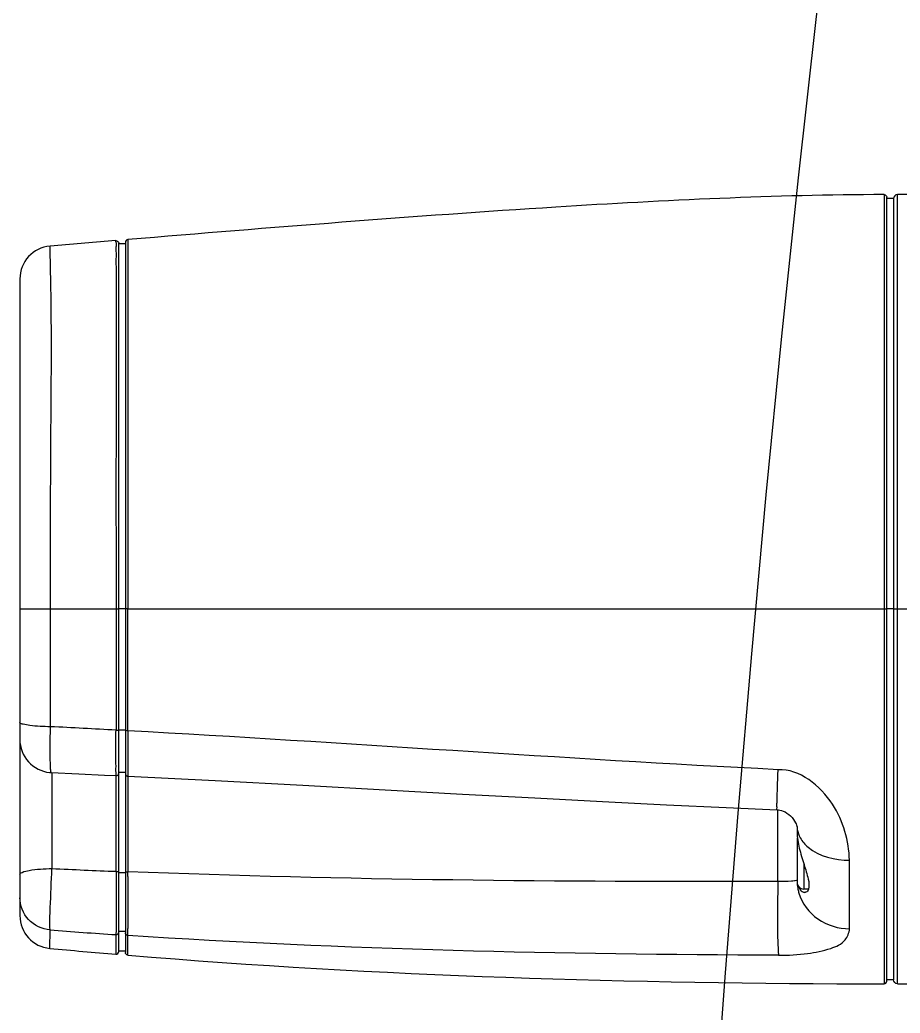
# Model space of a CAD drawing. Header units: millimetres. Extents: x 0 to 1173, y -4 to 841.
# Drawn here: x 499.57 to 506.24, y 337.91 to 345.44 of the extents above; entities that cross this region are included whole.
import ezdxf

# ---------------------------------------------------------------- set-up
doc = ezdxf.new("R2010")
doc.units = ezdxf.units.MM
doc.header["$LTSCALE"] = 65.395
doc.layers.add('0_END_MODULE_W_CAM_SOLIFIED_BL2', color=7, linetype='CONTINUOUS')
doc.layers.add('ALL_DRFT_GEOM', color=7, linetype='CONTINUOUS')

# ---------------------------------------------------------------- blocks, each defined once
blk = doc.blocks.new('0_END_MODULE_W_CAM_SOLIFIED_BL2', base_point=(670.806, 355.8574))
at = {"layer": '0_END_MODULE_W_CAM_SOLIFIED_BL2', "color": 7, "linetype": 'Continuous'}
for p, q in [((506.1208, 344.1149), (506.1207, 344.0687)), ((506.1409, 338.1564), (506.1409, 344.0949)), ((506.1909, 344.085), (506.1409, 344.085)), ((506.1909, 344.085), (506.1909, 338.1663)), ((506.2209, 338.1364), (506.2209, 344.115)), ((506.1207, 344.0687), (506.1208, 344.0555)), ((506.1208, 344.0555), (506.1208, 338.1898)), ((500.3892, 343.7741), (500.3893, 343.7282)), ((500.2992, 343.7667), (499.8001, 343.7252)), ((500.3209, 338.3807), (500.3209, 343.7468)), ((500.3709, 343.7426), (500.3209, 343.7426)), ((500.3709, 343.7542), (500.3709, 338.3732)), ((500.3893, 343.7282), (500.3893, 343.7132)), ((500.3893, 343.7132), (500.3895, 340.9767)), ((499.5709, 343.4761), (499.5709, 338.6539)), ((499.5709, 340.9767), (499.8033, 340.9767)), ((499.8031, 340.0843), (499.8033, 340.9767)), ((499.8033, 340.9767), (500.2995, 340.9767)), ((500.2995, 340.9767), (500.2995, 340.0585)), ((500.2995, 340.9767), (500.3209, 340.9767)), ((500.3709, 340.9767), (500.3209, 340.9767)), ((500.3895, 340.9767), (500.3709, 340.9767)), ((500.3895, 340.0537), (500.3895, 340.9767)), ((500.3895, 340.9767), (506.1208, 340.9767)), ((506.1209, 340.9767), (506.1409, 340.9767)), ((506.1909, 340.9767), (506.1409, 340.9767)), ((506.1909, 340.9767), (506.307, 340.9767)), ((500.3709, 340.0588), (500.3209, 340.0588)), ((500.3894, 340.0227), (500.3893, 339.8435)), ((500.3895, 340.0537), (500.3894, 340.0227)), ((500.3893, 339.8435), (500.3893, 339.8182)), ((500.3893, 339.8182), (500.3893, 339.7753)), ((499.8094, 339.737), (500.0188, 339.7272)), ((499.8143, 339.7368), (499.8143, 339.0099)), ((500.0188, 339.7272), (500.2119, 339.718)), ((500.2119, 339.718), (500.2999, 339.7137)), ((500.3004, 338.9889), (500.3004, 339.7137)), ((500.3209, 339.7402), (500.3709, 339.7402)), ((500.3893, 339.7753), (500.3894, 339.7578)), ((500.3894, 339.7578), (500.3895, 339.7431)), ((500.3896, 339.7223), (500.3898, 339.7112)), ((500.3898, 339.7112), (500.3899, 339.7093)), ((500.3904, 339.7093), (500.3904, 338.9854)), ((505.3148, 338.9124), (505.3148, 339.4552)), ((505.459, 339.3341), (505.4609, 339.3265)), ((505.4609, 339.3261), (505.4609, 339.3291)), ((505.4609, 339.3291), (505.4609, 339.3287)), ((505.4609, 339.3265), (505.4609, 339.2865)), ((505.4609, 339.2414), (505.4609, 338.9043)), ((505.5109, 339.049), (505.5109, 338.8543)), ((500.3004, 338.9847), (500.3003, 338.9533)), ((500.3004, 338.9888), (500.3004, 338.9847)), ((500.3209, 338.9793), (500.3709, 338.9793)), ((500.3903, 338.9506), (500.3904, 338.9808)), ((500.3904, 338.9808), (500.3904, 338.9854)), ((505.5468, 338.8543), (505.5109, 338.8543)), ((499.7979, 338.405), (499.7997, 338.5451)), ((500.2993, 338.509), (500.2993, 338.3607)), ((500.3709, 338.5336), (500.3209, 338.5336)), ((500.3893, 338.5379), (500.3893, 338.5551)), ((500.3893, 338.5031), (500.3893, 338.5379)), ((500.3893, 338.3532), (500.3893, 338.5031)), ((500.3709, 338.3848), (500.3209, 338.3848)), ((506.1208, 338.1898), (506.121, 338.1456)), ((506.121, 338.1456), (506.1209, 338.1364)), ((506.1909, 338.1663), (506.1409, 338.1663)), ((506.2209, 338.1364), (506.3578, 338.1365))]:
    blk.add_line(p, q, dxfattribs=at)
for points in [[(499.5709, 339.9868), (499.5719, 339.964), (499.5751, 339.9411), (499.5804, 339.9186), (499.5877, 339.8967), (499.5969, 339.8757), (499.6081, 339.8556), (499.6211, 339.8365), (499.6357, 339.8188), (499.6519, 339.8025), (499.6696, 339.7877), (499.6885, 339.7747), (499.7086, 339.7634), (499.7296, 339.754), (499.7513, 339.7466), (499.7737, 339.7412), (499.7967, 339.7379), (499.8094, 339.737)], [(500.2999, 339.7137), (500.3019, 339.7137), (500.3056, 339.7143), (500.3092, 339.7155), (500.3125, 339.7174), (500.3154, 339.7199), (500.3177, 339.7229), (500.3195, 339.7263), (500.3205, 339.73), (500.3209, 339.7337)], [(500.3709, 339.7292), (500.3712, 339.7257), (500.3722, 339.7222)], [(500.3722, 339.7222), (500.3738, 339.7188), (500.376, 339.7159), (500.3787, 339.7134), (500.3818, 339.7115), (500.3851, 339.7101), (500.3887, 339.7094), (500.3899, 339.7093)], [(500.3899, 339.7093), (501.0518, 339.6757), (501.715, 339.6405), (502.3402, 339.6064), (502.9254, 339.5744), (503.4727, 339.5447), (503.9875, 339.5176), (504.4717, 339.4933), (504.9235, 339.4722), (505.309, 339.4556)], [(505.309, 339.4556), (505.3189, 339.4548), (505.331, 339.4529), (505.3433, 339.4496), (505.3562, 339.4449), (505.3695, 339.4387), (505.3833, 339.4304), (505.3973, 339.4203), (505.4105, 339.4086), (505.4228, 339.3957), (505.4336, 339.3821), (505.4425, 339.3691), (505.4491, 339.3574), (505.454, 339.3474), (505.4573, 339.3391), (505.459, 339.3341)]]:
    blk.add_lwpolyline(points, dxfattribs=at)
for centre, radius, start, end in [((499.8209, 343.4761), 0.25, 94.75956, 179.99995), ((493.8243, 220.2301), 120.0033, 86.906927, 87.144224), ((504.5811, 339.763), 4.1917, 180.27101, 180.55561), ((505.6243, 339.3288), 0.1635, 180.03054, 187.79408), ((503.0374, 408.0707), 69.1361, 267.327936, 267.731096), ((609.0336, 338.4892), 108.6443, 179.756677, 179.965253), ((505.5109, 338.9043), 0.05, 180.0019, 270), ((505.7958, 338.9186), 0.335, 184.20299, 185.52712), ((505.7983, 338.9188), 0.3374, 185.5314, 190.96278), ((505.7989, 338.9189), 0.338, 190.96156, 196.35344), ((499.8209, 338.6539), 0.25, 180, 264.72199), ((503.4567, 385.7709), 47.3672, 265.57202, 266.17793), ((505.4139, 399.1779), 61.0319, 264.720315, 265.192826)]:
    blk.add_arc(centre, radius, start, end, dxfattribs=at)
for points, knots in [([(506.1208, 344.1149), (505.291, 344.1127), (503.3776, 344.0191), (501.4699, 343.8636), (500.3892, 343.7741)], [0, 0, 0, 0, 0.433512, 1, 1, 1, 1]), ([(509.1572, 343.7769), (508.754, 343.9051), (507.7744, 344.0809), (506.7857, 344.1141), (506.2209, 344.115)], [0, 0, 0, 0, 0.428263, 1, 1, 1, 1]), ([(499.8033, 340.9767), (499.8034, 341.1903), (499.8032, 341.6151), (499.8054, 342.2346), (499.8105, 342.7849), (499.8098, 343.2073), (499.8053, 343.4608), (499.8029, 343.5875), (499.8013, 343.6437), (499.8015, 343.6807), (499.7992, 343.7069), (499.8019, 343.7168), (499.7989, 343.7251), (499.8001, 343.7252)], [0, 0, 0, 0, 0.233103, 0.463611, 0.676221, 0.833701, 0.924833, 0.952647, 0.972314, 0.985702, 0.994152, 0.998651, 1, 1, 1, 1]), ([(500.2992, 343.7667), (500.2937, 343.7662), (500.3034, 343.7439), (500.2976, 343.7224), (500.3, 343.6796), (500.2991, 343.6219), (500.2998, 343.5384), (500.2997, 343.4247), (500.3, 343.1908), (500.2999, 342.7987), (500.2997, 342.2438), (500.2989, 341.6202), (500.3005, 341.1921), (500.2995, 340.9767)], [0, 0, 0, 0, 0.006009, 0.014774, 0.028725, 0.049218, 0.078112, 0.117987, 0.171769, 0.32939, 0.539709, 0.768436, 1, 1, 1, 1]), ([(499.5721, 340.1135), (499.5717, 340.114), (499.5711, 340.1149), (499.5709, 340.116), (499.5709, 340.1166)], [0, 0, 0, 0, 0.533122, 1, 1, 1, 1]), ([(499.8031, 340.0843), (499.7508, 340.0848), (499.6794, 340.0866), (499.6053, 340.1005), (499.5774, 340.1067), (499.5721, 340.1135)], [0, 0, 0, 0, 0.669163, 0.889782, 1, 1, 1, 1]), ([(499.8094, 339.737), (499.807, 339.7371), (499.8064, 339.7499), (499.8034, 339.7654), (499.8025, 339.7984), (499.8006, 339.8591), (499.8008, 339.9566), (499.8021, 340.039), (499.8031, 340.0843)], [0, 0, 0, 0, 0.020468, 0.076107, 0.166059, 0.287616, 0.609175, 1, 1, 1, 1]), ([(500.2999, 339.7137), (500.2978, 339.7138), (500.3024, 339.7272), (500.2977, 339.7413), (500.3001, 339.7744), (500.2986, 339.8343), (500.2996, 339.9315), (500.2994, 340.0134), (500.2995, 340.0585)], [0, 0, 0, 0, 0.018527, 0.073522, 0.163249, 0.284865, 0.607308, 1, 1, 1, 1]), ([(500.2995, 340.0585), (500.3045, 340.0585), (500.3095, 340.0597), (500.3209, 340.059), (500.3209, 340.0613)], [0, 0, 0, 0, 0.693709, 1, 1, 1, 1]), ([(500.3895, 340.0537), (500.3851, 340.0537), (500.3806, 340.0547), (500.3709, 340.0545), (500.3709, 340.0564)], [0, 0, 0, 0, 0.699823, 1, 1, 1, 1]), ([(505.309, 339.4557), (505.307, 339.4557), (505.3107, 339.4686), (505.307, 339.4823), (505.3097, 339.5142), (505.31, 339.5695), (505.3134, 339.6533), (505.3157, 339.7226), (505.3171, 339.7588)], [0, 0, 0, 0, 0.020201, 0.08066, 0.179678, 0.311653, 0.641495, 1, 1, 1, 1]), ([(505.8584, 339.0728), (505.8514, 339.2202), (505.7758, 339.5278), (505.48, 339.7642), (505.3171, 339.7588)], [0, 0, 0, 0, 0.475062, 1, 1, 1, 1]), ([(505.4609, 339.2865), (505.4609, 339.2456), (505.4758, 339.1618), (505.5121, 339.0446), (505.5442, 338.9446), (505.5549, 338.8782), (505.5471, 338.854)], [0, 0, 0, 0, 0.277185, 0.570055, 0.8282, 1, 1, 1, 1]), ([(505.4849, 339.2414), (505.4999, 339.2149), (505.5965, 339.1089), (505.7486, 339.0733), (505.8584, 339.0728)], [0, 0, 0, 0, 0.216954, 1, 1, 1, 1]), ([(505.859, 338.5534), (505.8589, 338.5868), (505.859, 338.7599), (505.8588, 338.9331), (505.8584, 339.0728)], [0, 0, 0, 0, 0.192738, 1, 1, 1, 1]), ([(499.5709, 338.9638), (499.5709, 338.9718), (499.6002, 338.9882), (499.6764, 339.0036), (499.7566, 339.0096), (499.8143, 339.0099)], [0, 0, 0, 0, 0.094304, 0.315889, 1, 1, 1, 1]), ([(499.7997, 338.5451), (499.7955, 338.6011), (499.8045, 338.7565), (499.8091, 338.9112), (499.8143, 339.0098)], [0, 0, 0, 0, 0.362772, 1, 1, 1, 1]), ([(500.3004, 338.9889), (500.3052, 338.9889), (500.3107, 338.9883), (500.3209, 338.9867), (500.3209, 338.9845)], [0, 0, 0, 0, 0.683698, 1, 1, 1, 1]), ([(500.3709, 338.9808), (500.3709, 338.983), (500.3805, 338.9848), (500.3857, 338.9854), (500.3904, 338.9854)], [0, 0, 0, 0, 0.319128, 1, 1, 1, 1]), ([(500.3003, 338.9533), (500.3001, 338.9039), (500.2993, 338.7558), (500.3, 338.6077), (500.2993, 338.509)], [0, 0, 0, 0, 0.333937, 1, 1, 1, 1]), ([(505.3148, 338.9124), (505.3128, 338.7988), (505.3147, 338.6126), (505.3128, 338.4256), (505.321, 338.3533)], [0, 0, 0, 0, 0.609442, 1, 1, 1, 1]), ([(505.4408, 338.9161), (505.4333, 338.9153), (505.3914, 338.9119), (505.3493, 338.9118), (505.3148, 338.9124)], [0, 0, 0, 0, 0.178727, 1, 1, 1, 1]), ([(505.4609, 338.9183), (505.4609, 338.9199), (505.4499, 338.9156), (505.4459, 338.9166), (505.4408, 338.9161)], [0, 0, 0, 0, 0.246749, 1, 1, 1, 1]), ([(505.4732, 338.8714), (505.474, 338.8694), (505.4758, 338.8655), (505.4777, 338.8617), (505.4787, 338.8599)], [0, 0, 0, 0, 0.512505, 1, 1, 1, 1]), ([(505.4745, 338.8238), (505.4973, 338.7463), (505.6056, 338.6031), (505.7748, 338.5538), (505.859, 338.5534)], [0, 0, 0, 0, 0.489536, 1, 1, 1, 1]), ([(505.4992, 338.8361), (505.5023, 338.834), (505.5086, 338.8306), (505.5157, 338.8293), (505.519, 338.8293)], [0, 0, 0, 0, 0.528734, 1, 1, 1, 1]), ([(505.5269, 338.8305), (505.5256, 338.8301), (505.523, 338.8295), (505.5203, 338.8293), (505.519, 338.8293)], [0, 0, 0, 0, 0.498242, 1, 1, 1, 1]), ([(499.7997, 338.5451), (499.7393, 338.5501), (499.6191, 338.6061), (499.5709, 338.73), (499.5709, 338.7891)], [0, 0, 0, 0, 0.506343, 1, 1, 1, 1]), ([(505.321, 338.3533), (505.3944, 338.3533), (505.5289, 338.3593), (505.698, 338.3941), (505.828, 338.4494), (505.8551, 338.5232), (505.859, 338.5534)], [0, 0, 0, 0, 0.356899, 0.647845, 0.851667, 1, 1, 1, 1])]:
    blk.add_open_spline(points, degree=3, knots=knots, dxfattribs=at)
for points in [[(506.1208, 344.1149), (506.1303, 344.1149), (506.1409, 344.1043), (506.1409, 344.0949)], [(506.2209, 344.115), (506.2068, 344.115), (506.1909, 344.0991), (506.1909, 344.085)], [(500.3892, 343.7741), (500.3802, 343.7734), (500.3709, 343.7632), (500.3709, 343.7542)], [(500.2992, 343.7667), (500.309, 343.7675), (500.3209, 343.7566), (500.3209, 343.7468)], [(505.3171, 339.7588), (503.6737, 339.8418), (502.0324, 339.9625), (500.3895, 340.0537)], [(505.4624, 339.3066), (505.4655, 339.2838), (505.4735, 339.2614), (505.4849, 339.2414)], [(505.3148, 338.9124), (503.6732, 338.907), (502.0308, 338.9222), (500.3904, 338.9854)], [(505.4787, 338.8599), (505.4839, 338.8508), (505.4906, 338.8421), (505.4992, 338.8361)], [(505.5471, 338.854), (505.5439, 338.8442), (505.5367, 338.8337), (505.5269, 338.8305)], [(500.2993, 338.509), (500.3089, 338.5083), (500.3209, 338.5188), (500.3209, 338.5285)], [(500.3893, 338.5031), (500.3804, 338.5038), (500.3709, 338.5136), (500.3709, 338.5226)], [(505.321, 338.3533), (503.6764, 338.3577), (502.0305, 338.3956), (500.3893, 338.5031)], [(500.2993, 338.3607), (500.309, 338.3599), (500.3209, 338.3709), (500.3209, 338.3807)], [(500.3893, 338.3532), (500.3803, 338.354), (500.3709, 338.3641), (500.3709, 338.3732)], [(500.3893, 338.3532), (502.2947, 338.196), (504.209, 338.138), (506.1209, 338.1364)], [(506.1209, 338.1364), (506.1303, 338.1364), (506.1409, 338.1469), (506.1409, 338.1564)], [(506.2209, 338.1364), (506.2068, 338.1363), (506.1909, 338.1522), (506.1909, 338.1664)]]:
    blk.add_open_spline(points, degree=3, dxfattribs=at)

msp = doc.modelspace()

# ---------------------------------------------------------------- linework, layer by layer
at = {"layer": 'ALL_DRFT_GEOM', "color": 7, "linetype": 'Continuous'}
msp.add_circle((694.9209, 323.5593), 190.5586, dxfattribs=at)

# ---------------------------------------------------------------- block references
at = {"layer": '0_END_MODULE_W_CAM_SOLIFIED_BL2'}
msp.add_blockref('0_END_MODULE_W_CAM_SOLIFIED_BL2', (670.806, 355.8574), dxfattribs=at)

doc.saveas('drawing.dxf')
